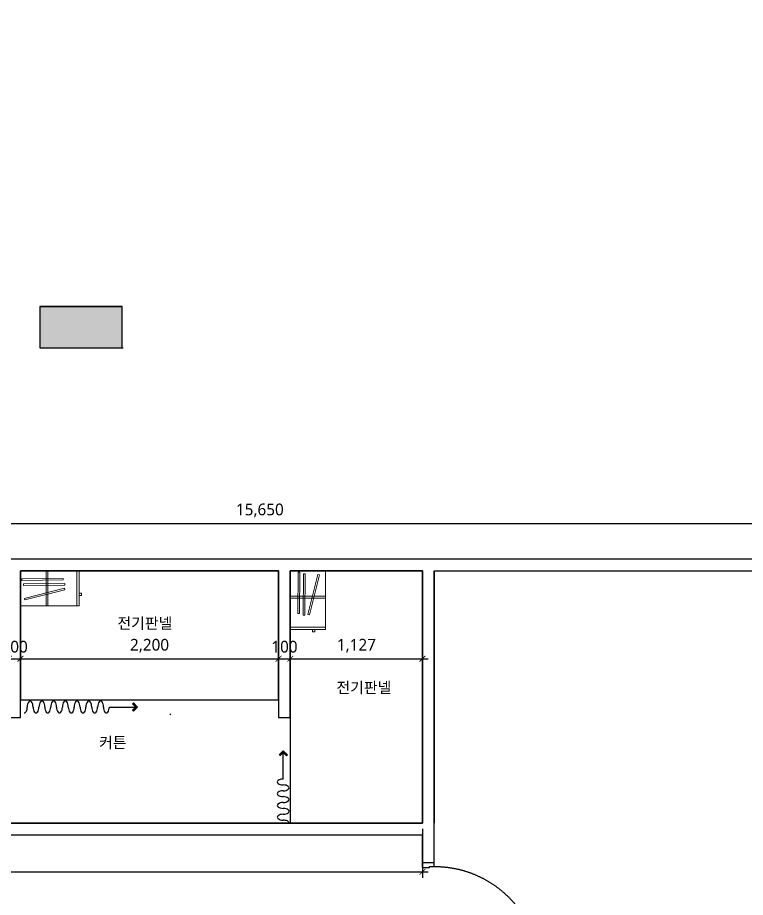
# Model space of a CAD drawing. Header units: metres. Extents: x 11578468 to 47831421, y -58341524 to -14256839.
# Drawn here: x 23824468 to 23830672, y -29032801 to -29025304 of the extents above; entities that cross this region are included whole.
import ezdxf

# ---------------------------------------------------------------- set-up
doc = ezdxf.new("R2010")
doc.units = ezdxf.units.M
doc.header["$LTSCALE"] = 50
doc.header["$MEASUREMENT"] = 0
doc.linetypes.add('CENTER2', pattern=[28.575, 19.05, -3.175, 3.175, -3.175])
doc.layers.get('0').update_dxf_attribs({"linetype": 'CONTINUOUS'})
doc.layers.get('DEFPOINTS').update_dxf_attribs({"linetype": 'CONTINUOUS'})
for name, color, linetype in [('0-ELC TEXT', 7, 'CONTINUOUS'), ('01. F-소품', 3, 'CONTINUOUS'), ('04_FUR', 6, 'CONTINUOUS'), ('3.기호.계단선', 30, 'CONTINUOUS'), ('wall', 3, 'CONTINUOUS'), ('WIN', 4, 'CONTINUOUS'), ('家具', 251, 'CONTINUOUS')]:
    doc.layers.add(name, color=color, linetype=linetype)
doc.layers.add('Arch', color=8, linetype='CONTINUOUS', lineweight=0)
doc.layers.add('ha', color=8, linetype='CONTINUOUS', lineweight=5)
doc.styles.add('HY 울릉도 L', font='malgun.ttf')
doc.styles.add('맑은 고딕', font='malgun.ttf')
doc.dimstyles.new('사본 50', dxfattribs={"dimscale": 50, "dimtxt": 2, "dimasz": 1, "dimexe": 1, "dimexo": 1, "dimgap": 1, "dimtad": 1, "dimdec": 0, "dimrnd": 0.05, "dimdsep": 46, "dimlunit": 6, "dimtxsty": 'HY 울릉도 L', "dimblk": 'ARCHTICK', "dimcen": 2.5, "dimdle": 1, "dimclrd": 133, "dimclre": 133, "dimclrt": 30, "dimadec": 0, "dimazin": 0, "dimtfac": 1, "dimtdec": 0, "dimtix": 1, "dimtmove": 2, "dimatfit": 3, "dimldrblk": 'ARCHTICK', "dimfxl": 1, "dimlwd": -1, "dimlwe": -1, "dimarcsym": 0})

# ---------------------------------------------------------------- blocks, each defined once
blk = doc.blocks.new('sdagdgds')
at = {"layer": 'ha', "transparency": 33554687}
h = blk.add_hatch(color=256, dxfattribs=at)
h.dxf.hatch_style = 1
h.paths.add_polyline_path([(23725502, -29128457), (23728302, -29128457), (23728302, -29132607), (23728502, -29132607), (23728502, -29128257), (23728302, -29128257), (23725302, -29128257), (23725302, -29132557), (23725502, -29132557)])
h.paths.add_polyline_path([(23728502, -29133657), (23728302, -29133657), (23728302, -29133757), (23725502, -29133757), (23725502, -29133657), (23725302, -29133657), (23725302, -29133757), (23724848.0976572, -29133757), (23724752, -29133757), (23724752, -29136507), (23725152, -29136507), (23725152, -29137657), (23725352, -29137657), (23725352, -29137507), (23727752, -29137507), (23727952, -29137507), (23727952, -29137307), (23725352, -29137307), (23725352, -29136507), (23727052, -29136507), (23727052, -29136707), (23727252, -29136707), (23727252, -29136507), (23727252, -29135757), (23727252, -29135707), (23727052, -29135707), (23727052, -29135757), (23727052, -29136307), (23725352, -29136307), (23724952, -29136307), (23724952, -29133957), (23727052, -29133957), (23727052, -29134507), (23727252, -29134507), (23727252, -29133957), (23728502, -29133957)])
h.paths.add_polyline_path([(23727952, -29138607), (23727752, -29138607), (23727752, -29139637), (23725352, -29139637), (23725352, -29139457), (23725152, -29139457), (23725152, -29140057), (23725352, -29140057), (23725352, -29139837), (23727752, -29139837), (23727752, -29139907), (23727952, -29139907), (23727952, -29139837)])
h.paths.add_polyline_path([(23727952, -29141007), (23727752, -29141007), (23727752, -29142007), (23725352, -29142007), (23725352, -29141857), (23725152, -29141857), (23725152, -29144557), (23725652, -29144557), (23725652, -29144657), (23729552, -29144657), (23729552, -29144457), (23725852, -29144457), (23725852, -29144357), (23725352, -29144357), (23725352, -29142207), (23727952, -29142207)])
h.paths.add_polyline_path([(23731552, -29144307), (23730852, -29144307), (23730852, -29144457), (23730732, -29144457), (23730732, -29144657), (23732052, -29144657), (23732052, -29144457), (23731552, -29144457)])
h.paths.add_polyline_path([(23739502, -29144457), (23736702, -29144457), (23736702, -29144307), (23736002, -29144307), (23736002, -29144457), (23733202, -29144457), (23733202, -29144657), (23739502, -29144657)])
h.paths.add_polyline_path([(23745902, -29143307), (23745702, -29143307), (23745702, -29144457), (23744702, -29144457), (23744702, -29144307), (23744002, -29144307), (23744002, -29144457), (23743102, -29144457), (23743102, -29144657), (23745902, -29144657)])
h.paths.add_polyline_path([(23745902, -29133157), (23745702, -29133157), (23745702, -29139657), (23745902, -29139657)])
h.paths.add_polyline_path([(23745902, -29140857), (23745702, -29140857), (23745702, -29142157), (23745902, -29142157)])
h.paths.add_polyline_path([(23744602, -29136307), (23743902, -29136307), (23743902, -29136657), (23744602, -29136657)])
h.paths.add_polyline_path([(23736702, -29136307), (23736002, -29136307), (23736002, -29136657), (23736702, -29136657)])
h.paths.add_polyline_path([(23731602, -29136307), (23730902, -29136307), (23730902, -29136657), (23731602, -29136657)])
h.paths.add_polyline_path([(23745902, -29130707), (23745702, -29130707), (23745702, -29131957), (23745902, -29131957)])
h.paths.add_polyline_path([(23745902, -29128257), (23743802, -29128257), (23743802, -29128457), (23743802, -29128707), (23744502, -29128707), (23744502, -29128457), (23745702, -29128457), (23745702, -29129607), (23745902, -29129607)])
h.paths.add_polyline_path([(23731602, -29128457), (23731602, -29128257), (23730902, -29128257), (23730902, -29130107), (23731102, -29130107), (23731102, -29128707), (23731602, -29128707)])
h.paths.add_polyline_path([(23736702, -29128257), (23736002, -29128257), (23736002, -29128457), (23736002, -29128707), (23736702, -29128707), (23736702, -29128457)])
at = {"layer": 'wall'}
for p, q in [((23736702, -29136307), (23736002, -29136307)), ((23736002, -29136307), (23736002, -29136657)), ((23736702, -29136657), (23736702, -29136307)), ((23736002, -29136657), (23736702, -29136657))]:
    blk.add_line(p, q, dxfattribs=at)
blk = doc.blocks.new('FFSFDF')
at = {"layer": '01. F-소품'}
blk.add_hatch(color=8, dxfattribs=at).paths.add_polyline_path([(1567672.9, 1746751.1), (1567679.9, 1746744.1), (1567715.3, 1746779.4), (1567679.9, 1746814.8), (1567672.9, 1746807.7), (1567701.2, 1746779.4)])
at = {"layer": '01. F-소품', "color": 8}
for p, q in [((1567474.8, 1746779.4), (1567701.2, 1746779.4)), ((1567672.9, 1746807.7), (1567679.9, 1746814.8)), ((1567672.9, 1746751.1), (1567679.9, 1746744.1))]:
    blk.add_line(p, q, dxfattribs=at)
for points in [[(1567672.9, 1746807.7), (1567701.2, 1746779.4), (1567672.9, 1746751.1)], [(1567679.9, 1746814.8), (1567715.3, 1746779.4), (1567679.9, 1746744.1)]]:
    blk.add_lwpolyline(points, dxfattribs=at)
for centre, start_param, end_param in [((1566749.8, 1746779.4), 6.283185, 7.853982), ((1566799.8, 1746779.4), 1.570796, 4.712389), ((1566849.8, 1746779.4), 4.712389, 7.853982), ((1566899.8, 1746779.4), 1.570796, 4.712389), ((1566949.8, 1746779.4), 4.712389, 7.853982), ((1566999.8, 1746779.4), 1.570796, 4.712389), ((1567049.8, 1746779.4), 4.712389, 7.853982), ((1567099.8, 1746779.4), 1.570796, 4.712389), ((1567149.8, 1746779.4), 4.712389, 7.853982), ((1567199.8, 1746779.4), 1.570796, 4.712389), ((1567249.8, 1746779.4), 4.712389, 7.853982), ((1567299.8, 1746779.4), 1.570796, 4.712389), ((1567349.8, 1746779.4), 4.712389, 7.853982), ((1567399.8, 1746779.4), 1.570796, 4.712389), ((1567449.8, 1746779.4), 4.712389, 7.853982)]:
    blk.add_ellipse(centre, major_axis=(0, -50), ratio=0.5, start_param=start_param, end_param=end_param, dxfattribs=at)
blk = doc.blocks.new('arrttt')
at = {"layer": 'Arch', "color": 6}
for p, q in [((883190.8, 53508.7), (882890.8, 53508.7)), ((882890.8, 53508.7), (882890.8, 53008.7)), ((882958.9, 53496.3), (882955.8, 53144.1)), ((882972.9, 53496.2), (882958.9, 53496.3)), ((882969.8, 53144), (882972.9, 53496.2)), ((883002.8, 53482.1), (882999.7, 53130)), ((883016.8, 53482), (883002.8, 53482.1)), ((883013.7, 53129.9), (883016.8, 53482)), ((883126.4, 53476.3), (883040, 53134.9)), ((883053.6, 53131.5), (883140, 53472.9)), ((883140, 53472.9), (883126.4, 53476.3)), ((883190.8, 53008.7), (883190.8, 53508.7)), ((882890.8, 53291.2), (883190.8, 53291.2)), ((882890.8, 53276.2), (883190.8, 53276.2)), ((882955.8, 53144.1), (882969.8, 53144)), ((882999.7, 53130), (883013.7, 53129.9)), ((883040, 53134.9), (883053.6, 53131.5)), ((883190.8, 53028.7), (882890.8, 53028.7)), ((882890.8, 53008.7), (883190.8, 53008.7)), ((883100.8, 53008.7), (883080.8, 53008.7)), ((883080.8, 53008.7), (883080.8, 52988.7)), ((883100.8, 52988.7), (883100.8, 53008.7)), ((883080.8, 52988.7), (883100.8, 52988.7))]:
    blk.add_line(p, q, dxfattribs=at)
blk = doc.blocks.new('3252262')
at = {"layer": '01. F-소품'}
blk.add_hatch(color=8, dxfattribs=at).paths.add_polyline_path([(23916444.2, -29139869.7), (23916451.3, -29139862.6), (23916415.9, -29139827.3), (23916380.5, -29139862.6), (23916387.6, -29139869.7), (23916415.9, -29139841.4)])
at = {"layer": '01. F-소품', "color": 8}
for p, q in [((23916415.9, -29140067.8), (23916415.9, -29139841.4)), ((23916444.2, -29139869.7), (23916451.3, -29139862.6))]:
    blk.add_line(p, q, dxfattribs=at)
for points in [[(23916380.5, -29139862.6), (23916415.9, -29139827.3), (23916451.3, -29139862.6)], [(23916387.6, -29139869.7), (23916415.9, -29139841.4), (23916444.2, -29139869.7)]]:
    blk.add_lwpolyline(points, dxfattribs=at)
for centre, start_param, end_param in [((23916415.9, -29140092.8), 1.570796, 4.712389), ((23916415.9, -29140192.8), 1.570796, 4.712389), ((23916415.9, -29140142.8), 4.712389, 7.853982), ((23916415.9, -29140242.8), 4.712389, 7.853982), ((23916415.9, -29140292.8), 1.570796, 4.712389), ((23916415.9, -29140342.8), 4.712389, 7.853982), ((23916415.9, -29140392.8), 1.570796, 4.712389), ((23916415.9, -29140442.8), 6.283185, 7.853982)]:
    blk.add_ellipse(centre, major_axis=(50, 0), ratio=0.5, start_param=start_param, end_param=end_param, dxfattribs=at)
blk = doc.blocks.new('_ArchTick')
at = {"color": 0, "linetype": 'ByBlock', "const_width": 0.15}
blk.add_lwpolyline([(-0.5, -0.5), (0.5, 0.5)], dxfattribs=at)
blk = doc.blocks.new('*D2517')
at = {"layer": 'DEFPOINTS', "color": 0}
for p in [(23824392.5, -29030767), (23824492.5, -29030767), (23824492.5, -29030767)]:
    blk.add_point(p, dxfattribs=at)
at = {"layer": 'wall', "color": 133, "ltscale": 10}
for p, q in [((23824392.5, -29030717), (23824392.5, -29030717)), ((23824492.5, -29030717), (23824492.5, -29030717)), ((23824342.5, -29030767), (23824542.5, -29030767))]:
    blk.add_line(p, q, dxfattribs=at)
at = {"layer": 'wall', "color": 133, "xscale": 50, "yscale": 50, "zscale": 50}
blk.add_blockref('_ArchTick', (23824392.5, -29030767), dxfattribs=at)
at = {"layer": 'wall', "color": 133, "xscale": 50, "yscale": 50, "zscale": 50, "rotation": 180}
blk.add_blockref('_ArchTick', (23824492.5, -29030767), dxfattribs=at)
at = {"layer": 'wall', "color": 30, "ltscale": 10, "insert": (23824442.5, -29030665.1), "char_height": 100, "attachment_point": 5, "style": 'HY 울릉도 L'}
blk.add_mtext('100', dxfattribs=at)
blk = doc.blocks.new('*D2518')
at = {"layer": 'DEFPOINTS', "color": 0}
for p in [(23824492.5, -29030767), (23826692.5, -29030767), (23826692.5, -29030767)]:
    blk.add_point(p, dxfattribs=at)
at = {"layer": 'wall', "color": 133, "ltscale": 10}
for p, q in [((23824492.5, -29030717), (23824492.5, -29030717)), ((23826692.5, -29030717), (23826692.5, -29030717)), ((23824442.5, -29030767), (23826742.5, -29030767))]:
    blk.add_line(p, q, dxfattribs=at)
at = {"layer": 'wall', "color": 133, "xscale": 50, "yscale": 50, "zscale": 50, "rotation": 180}
blk.add_blockref('_ArchTick', (23824492.5, -29030767), dxfattribs=at)
at = {"layer": 'wall', "color": 133, "xscale": 50, "yscale": 50, "zscale": 50}
blk.add_blockref('_ArchTick', (23826692.5, -29030767), dxfattribs=at)
at = {"layer": 'wall', "color": 30, "ltscale": 10, "insert": (23825592.5, -29030657), "char_height": 100, "attachment_point": 5, "style": 'HY 울릉도 L'}
blk.add_mtext('2,200', dxfattribs=at)
blk = doc.blocks.new('*D2519')
at = {"layer": 'DEFPOINTS', "color": 0}
for p in [(23826692.5, -29030767), (23826792.5, -29030767), (23826792.5, -29030767)]:
    blk.add_point(p, dxfattribs=at)
at = {"layer": 'wall', "color": 133, "ltscale": 10}
for p, q in [((23826692.5, -29030717), (23826692.5, -29030717)), ((23826792.5, -29030717), (23826792.5, -29030717)), ((23826642.5, -29030767), (23826842.5, -29030767))]:
    blk.add_line(p, q, dxfattribs=at)
at = {"layer": 'wall', "color": 133, "xscale": 50, "yscale": 50, "zscale": 50}
blk.add_blockref('_ArchTick', (23826692.5, -29030767), dxfattribs=at)
at = {"layer": 'wall', "color": 133, "xscale": 50, "yscale": 50, "zscale": 50, "rotation": 180}
blk.add_blockref('_ArchTick', (23826792.5, -29030767), dxfattribs=at)
at = {"layer": 'wall', "color": 30, "ltscale": 10, "insert": (23826742.5, -29030665.1), "char_height": 100, "attachment_point": 5, "style": 'HY 울릉도 L'}
blk.add_mtext('100', dxfattribs=at)
blk = doc.blocks.new('*D2520')
at = {"layer": 'DEFPOINTS', "color": 0}
for p in [(23826792.5, -29030767), (23827919.1, -29030767), (23827919.1, -29030767)]:
    blk.add_point(p, dxfattribs=at)
at = {"layer": 'wall', "color": 133, "ltscale": 10}
for p, q in [((23826792.5, -29030717), (23826792.5, -29030717)), ((23827919.1, -29030717), (23827919.1, -29030717)), ((23826742.5, -29030767), (23827969.1, -29030767))]:
    blk.add_line(p, q, dxfattribs=at)
at = {"layer": 'wall', "color": 133, "xscale": 50, "yscale": 50, "zscale": 50, "rotation": 180}
blk.add_blockref('_ArchTick', (23826792.5, -29030767), dxfattribs=at)
at = {"layer": 'wall', "color": 133, "xscale": 50, "yscale": 50, "zscale": 50}
blk.add_blockref('_ArchTick', (23827919.1, -29030767), dxfattribs=at)
at = {"layer": 'wall', "color": 30, "ltscale": 10, "insert": (23827355.8, -29030656.7), "char_height": 100, "attachment_point": 5, "style": 'HY 울릉도 L'}
blk.add_mtext('1,127', dxfattribs=at)
blk = doc.blocks.new('*D2521')
at = {"layer": 'DEFPOINTS', "color": 0}
for p in [(23818807.7, -29032167.2), (23827919.1, -29032167.2), (23827919.1, -29032583.3)]:
    blk.add_point(p, dxfattribs=at)
at = {"layer": 'wall', "color": 133, "ltscale": 10}
for p, q in [((23818807.7, -29032217.2), (23818807.7, -29032633.3)), ((23827919.1, -29032217.2), (23827919.1, -29032633.3)), ((23818757.7, -29032583.3), (23827969.1, -29032583.3))]:
    blk.add_line(p, q, dxfattribs=at)
at = {"layer": 'wall', "color": 133, "xscale": 50, "yscale": 50, "zscale": 50, "rotation": 180}
blk.add_blockref('_ArchTick', (23818807.7, -29032583.3), dxfattribs=at)
at = {"layer": 'wall', "color": 133, "xscale": 50, "yscale": 50, "zscale": 50}
blk.add_blockref('_ArchTick', (23827919.1, -29032583.3), dxfattribs=at)
at = {"layer": 'wall', "color": 30, "ltscale": 10, "insert": (23823363.4, -29032472.9), "char_height": 100, "attachment_point": 5, "style": 'HY 울릉도 L'}
blk.add_mtext('9,111', dxfattribs=at)
blk = doc.blocks.new('*U2506')
at = {"layer": 'WIN', "linetype": 'Continuous', "transparency": 33554687}
for points in [[(30, 1100), (30, 200), (70, 200), (70, 1100)], [(0, 200), (0, 100), (40, 100), (40, 160), (30, 160), (30, 200)], [(960, 200), (960, 100), (920, 100), (920, 160), (930, 160), (930, 200)]]:
    blk.add_lwpolyline(points, close=True, dxfattribs=at)
at = {"layer": 'WIN', "linetype": 'CENTER2', "ltscale": 20, "transparency": 33554687}
blk.add_arc((30, 200), 900, 0, 90, dxfattribs=at)
blk = doc.blocks.new('*D2532')
at = {"layer": 'DEFPOINTS', "color": 0}
for p in [(23834357.7, -29029614.3), (23818707.7, -29029917.2), (23834357.7, -29029917.2)]:
    blk.add_point(p, dxfattribs=at)
at = {"layer": 'wall', "color": 133, "ltscale": 10}
for p, q in [((23818707.7, -29029867.2), (23818707.7, -29029564.3)), ((23834357.7, -29029867.2), (23834357.7, -29029564.3)), ((23818657.7, -29029614.3), (23834407.7, -29029614.3))]:
    blk.add_line(p, q, dxfattribs=at)
at = {"layer": 'wall', "color": 133, "xscale": 50, "yscale": 50, "zscale": 50, "rotation": 180}
blk.add_blockref('_ArchTick', (23818707.7, -29029614.3), dxfattribs=at)
at = {"layer": 'wall', "color": 133, "xscale": 50, "yscale": 50, "zscale": 50}
blk.add_blockref('_ArchTick', (23834357.7, -29029614.3), dxfattribs=at)
at = {"layer": 'wall', "color": 30, "ltscale": 10, "insert": (23826532.7, -29029504), "char_height": 100, "attachment_point": 5, "style": 'HY 울릉도 L'}
blk.add_mtext('15,650', dxfattribs=at)

msp = doc.modelspace()

# ---------------------------------------------------------------- linework, layer by layer
at = {"color": 8}
for points in [[(23824492.5, -29031117.2), (23826692.5, -29031117.2), (23826692.5, -29030017.2), (23824492.5, -29030017.2)], [(23826792.5, -29030017.2), (23826792.5, -29032167.2), (23827919.1, -29032167.2), (23827919.1, -29030017.2)]]:
    msp.add_lwpolyline(points, close=True, dxfattribs=at)
at = {"layer": '01. F-소품', "color": 8}
msp.add_line((23825773.6, -29031244.1), (23825766.5, -29031237), dxfattribs=at)
at = {"layer": 'wall', "ltscale": 10}
for p, q in [((23824657.7, -29027767.2), (23825357.7, -29027767.2)), ((23818707.7, -29029917.2), (23834357.7, -29029917.2)), ((23824492.5, -29030017.2), (23826692.5, -29030017.2)), ((23826792.5, -29030017.2), (23827919.1, -29030017.2)), ((23827919.1, -29032167.2), (23827919.1, -29030017.2)), ((23827919.1, -29030017.2), (23827919.1, -29031817.2)), ((23828019.1, -29032167.2), (23828019.1, -29030017.2)), ((23828019.1, -29030017.2), (23834357.7, -29030017.2)), ((23828019.1, -29030017.2), (23828019.1, -29032167.2)), ((23828119.1, -29030017.2), (23834357.7, -29030017.2)), ((23828119.1, -29030017.2), (23834357.7, -29030017.2)), ((23828119.1, -29030017.2), (23834357.7, -29030017.2)), ((23821367.7, -29032167.2), (23827919.1, -29032167.2)), ((23827919.1, -29032167.2), (23821367.7, -29032167.2)), ((23828019.1, -29032537.2), (23828019.1, -29032167.2)), ((23821367.7, -29032267.2), (23827919.1, -29032267.2)), ((23827919.1, -29032547.2), (23827919.1, -29032267.2))]:
    msp.add_line(p, q, dxfattribs=at)
for points in [[(23817157.7, -29021567.2), (23817157.7, -29024067.2), (23818707.7, -29024067.2), (23818707.7, -29029917.2), (23834357.7, -29029917.2), (23834357.7, -29019917.2), (23833157.7, -29019917.2), (23833157.7, -29020167.2), (23819757.7, -29020167.2), (23819757.7, -29021567.2), (23817217.7, -29021567.2)], [(23825207.7, -29027767.2), (23825357.7, -29027767.2)], [(23824657.7, -29028117.2), (23825367.7, -29028117.2)], [(23826792.5, -29030017.2), (23827919.1, -29030017.2), (23827919.1, -29032167.2), (23818807.7, -29032167.2), (23818807.7, -29030017.2), (23819907.7, -29030017.2)], [(23824392.5, -29030017.2), (23824392.5, -29031267.2), (23824492.5, -29031267.2), (23824492.5, -29030017.2)], [(23824492.5, -29030017.2), (23826692.5, -29030017.2)], [(23826692.5, -29030017.2), (23826692.5, -29031267.2), (23826792.5, -29031267.2), (23826792.5, -29030017.2)]]:
    msp.add_lwpolyline(points, dxfattribs=at)
at = {"layer": '家具', "color": 251, "true_color": 0x636466}
msp.add_lwpolyline([(23825719.1, -29032167.2), (23826819.1, -29032167.2)], dxfattribs=at)

# ---------------------------------------------------------------- block references
at = {"color": 8}
msp.add_blockref('FFSFDF', (22257774.9, -30777957.8), dxfattribs=at)
at = {"layer": '04_FUR', "xscale": -1, "rotation": 90.00000000050325}
msp.add_blockref('arrttt', (23878001.2, -28147126.4), dxfattribs=at)
at = {"layer": '04_FUR', "rotation": 359.9999999994967}
msp.add_blockref('arrttt', (22943901.7, -29083525.9), dxfattribs=at)
at = {"layer": '3.기호.계단선'}
msp.add_blockref('sdagdgds', (88655.7, 108539.8), dxfattribs=at)
at = {"layer": 'wall'}
msp.add_blockref('3252262', (-89684.1, 108275.6), dxfattribs=at)
at = {"layer": 'WIN', "linetype": 'Continuous', "xscale": -1, "rotation": 270}
msp.add_blockref('*U2506', (23827819.1, -29033467.2), dxfattribs=at)

# ---------------------------------------------------------------- texts
at = {"layer": '0-ELC TEXT', "style": '맑은 고딕'}
for s, p in [('전기판넬', (23825318.2, -29030511)), ('전기판넬', (23827185.5, -29031059.8)), ('커튼', (23825161.9, -29031527.8))]:
    msp.add_text(s, height=93.33, dxfattribs=at).set_placement(p)

# ---------------------------------------------------------------- dimensions: what is measured, and where the dimension line sits
at = {"layer": 'wall', "ltscale": 10}
for base, p1, p2, picture, middle in [((23834357.7, -29029614.3), (23818707.7, -29029917.2), (23834357.7, -29029917.2), '*D2532', (23826532.7, -29029504)), ((23824492.5, -29030767), (23824392.5, -29030767), (23824492.5, -29030767), '*D2517', (23824442.5, -29030665.1)), ((23826692.5, -29030767), (23824492.5, -29030767), (23826692.5, -29030767), '*D2518', (23825592.5, -29030657)), ((23826792.5, -29030767), (23826692.5, -29030767), (23826792.5, -29030767), '*D2519', (23826742.5, -29030665.1)), ((23827919.1, -29030767), (23826792.5, -29030767), (23827919.1, -29030767), '*D2520', (23827355.8, -29030656.7)), ((23827919.1, -29032583.3), (23818807.7, -29032167.2), (23827919.1, -29032167.2), '*D2521', (23823363.4, -29032472.9))]:
    dim = msp.add_linear_dim(base=base, p1=p1, p2=p2, dimstyle='사본 50', dxfattribs=at)
    dim.commit()
    dim.dimension.update_dxf_attribs({"geometry": picture, "text_midpoint": middle})

doc.saveas('drawing.dxf')
